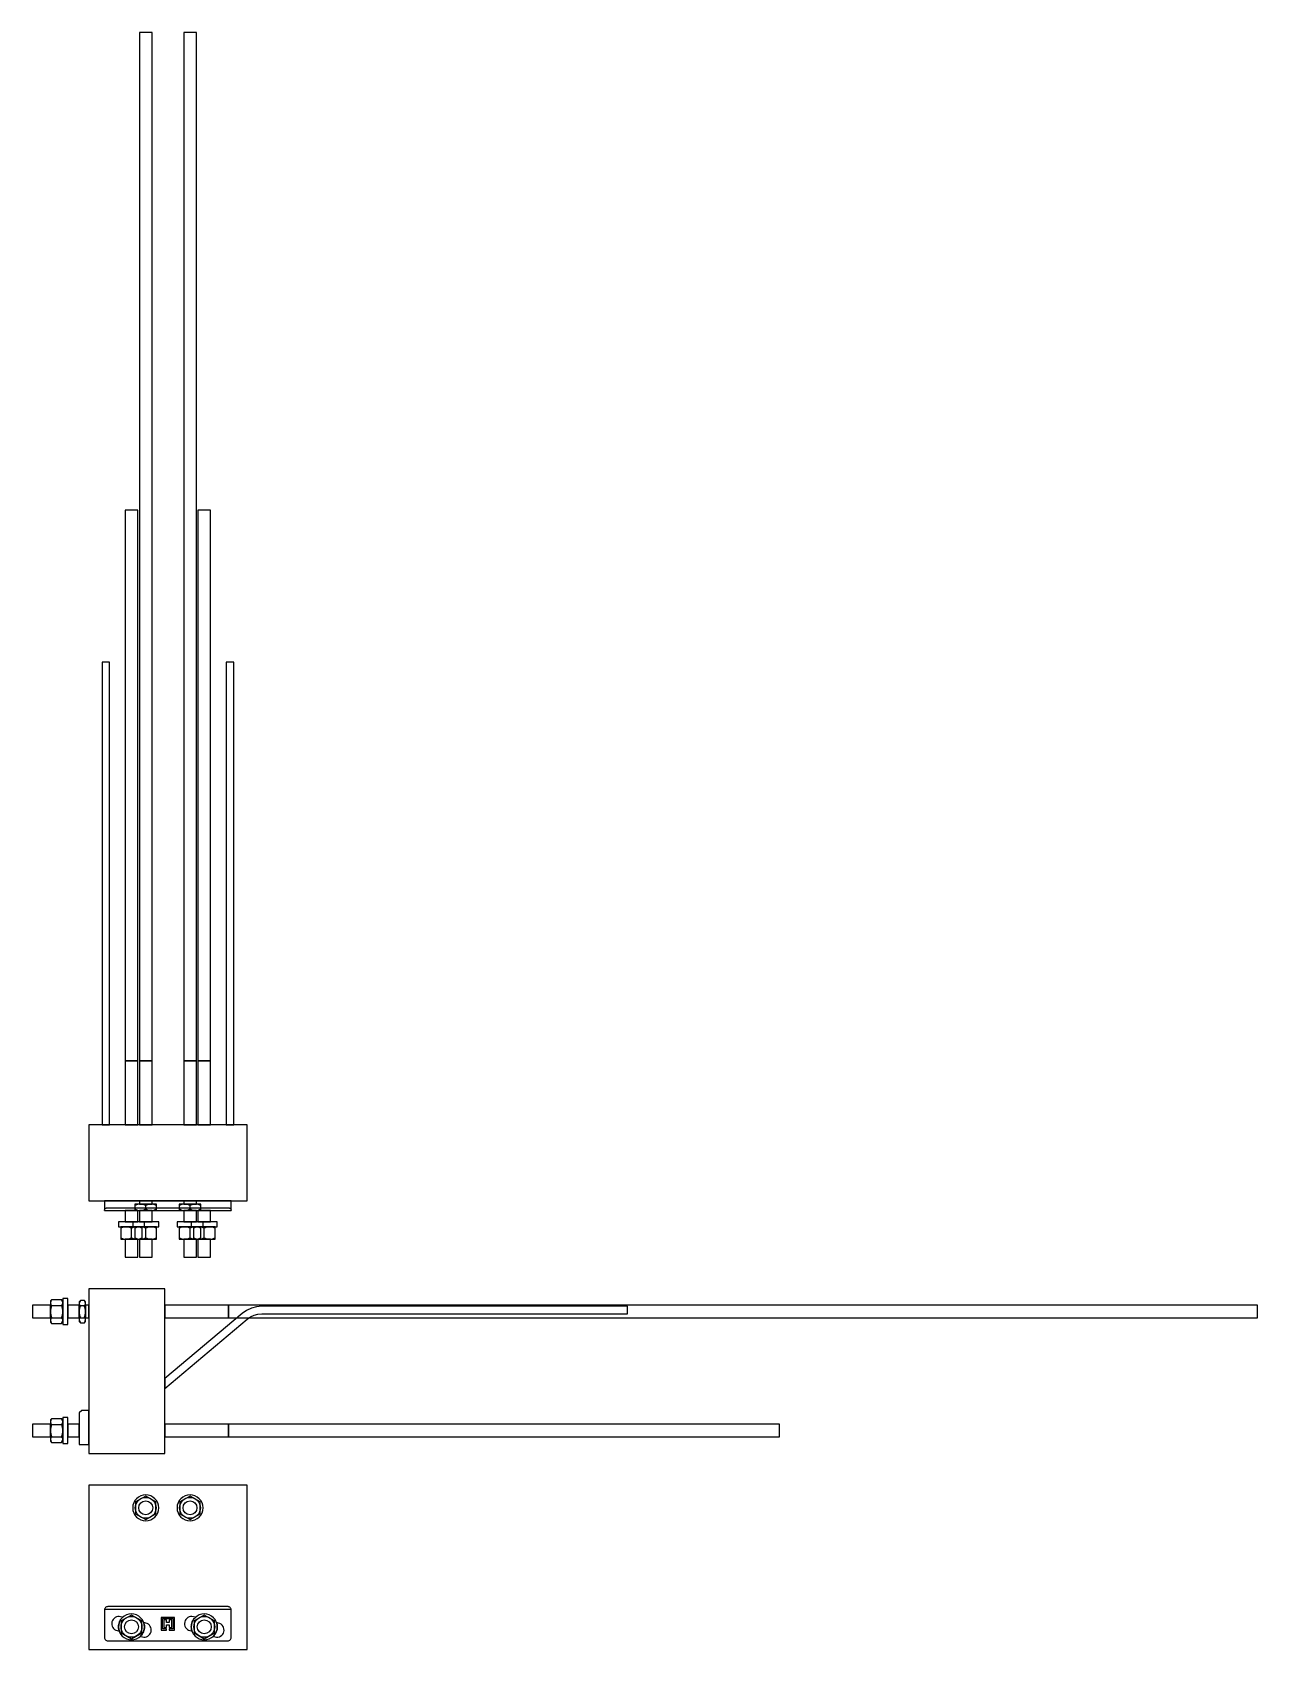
# Model space of a CAD drawing. Extents: x -89 to 1846, y -709 to 1846.
import ezdxf

# ---------------------------------------------------------------- set-up
doc = ezdxf.new("R2010")
doc.units = 0
doc.layers.add('Halfen', color=7, linetype='CONTINUOUS')

msp = doc.modelspace()

# ---------------------------------------------------------------- linework, layer by layer
at = {"layer": 'Halfen', "color": 7}
for p, q in [((90, -15), (90, -5)), ((160, -15), (160, -5)), ((67.5, -60.4), (67.5, -41)), ((90, -60.4), (90, -41)), ((160, -60.4), (160, -41)), ((182.5, -60.4), (182.5, -41)), ((-60.4, -165.185), (-41, -165.185)), ((-15, -165.185), (-5, -165.185)), ((-60.4, -184.815), (-41, -184.815)), ((-15, -184.815), (-5, -184.815)), ((-60.4, -353.185), (-41, -353.185)), ((-60.4, -372.815), (-41, -372.815)), ((25.101, -645), (224.899, -645))]:
    msp.add_line(p, q, dxfattribs=at)
for points in [[(100, 221), (100, 1846), (80, 1846), (80, 221)], [(170, 221), (170, 1846), (150, 1846), (150, 221)], [(77.5, 221), (77.5, 1091), (57.5, 1091), (57.5, 221)], [(192.5, 221), (192.5, 1091), (172.5, 1091), (172.5, 221)], [(21, 851.065), (21, 120), (33, 120), (33, 851.065)], [(217, 851.065), (217, 120), (229, 120), (229, 851.065)], [(57.5, 221), (57.5, 120), (77.5, 120), (77.5, 221)], [(80, 221), (80, 120), (100, 120), (100, 221)], [(150, 221), (150, 120), (170, 120), (170, 221)], [(172.5, 221), (172.5, 120), (192.5, 120), (192.5, 221)], [(0, 0), (250, 0), (250, 120), (0, 120)], [(25, -15), (225, -15), (225, 0), (25, 0)], [(80, 0), (80, -5), (100, -5), (100, 0)], [(150, 0), (150, -5), (170, -5), (170, 0)], [(57.5, -15), (57.5, -33), (77.5, -33), (77.5, -15)], [(73, -15), (107, -15), (107, -5), (73, -5)], [(80, -15), (80, -33), (100, -33), (100, -15)], [(143, -15), (177, -15), (177, -5), (143, -5)], [(150, -15), (150, -33), (170, -33), (170, -15)], [(172.5, -15), (172.5, -33), (192.5, -33), (192.5, -15)], [(47, -41), (88, -41), (88, -33), (47, -33)], [(50.5, -60.4), (84.5, -60.4), (84.5, -41), (50.5, -41)], [(69.5, -41), (110.5, -41), (110.5, -33), (69.5, -33)], [(73, -60.4), (107, -60.4), (107, -41), (73, -41)], [(139.5, -41), (180.5, -41), (180.5, -33), (139.5, -33)], [(143, -60.4), (177, -60.4), (177, -41), (143, -41)], [(162, -41), (203, -41), (203, -33), (162, -33)], [(165.5, -60.4), (199.5, -60.4), (199.5, -41), (165.5, -41)], [(57.5, -60.4), (57.5, -89), (77.5, -89), (77.5, -60.4)], [(80, -60.4), (80, -89), (100, -89), (100, -60.4)], [(150, -60.4), (150, -89), (170, -89), (170, -60.4)], [(172.5, -60.4), (172.5, -89), (192.5, -89), (192.5, -60.4)], [(0, -399), (120, -399), (120, -139), (0, -139)], [(-60.4, -165), (-89, -165), (-89, -185), (-60.4, -185)], [(-58.621, -193.645), (-42.779, -193.645), (-41, -191.866), (-41, -158.134), (-42.779, -156.355), (-58.621, -156.355), (-60.4, -158.134), (-60.4, -191.866)], [(-41, -195.5), (-33, -195.5), (-33, -154.5), (-41, -154.5)], [(-15, -165), (-33, -165), (-33, -185), (-15, -185)], [(-13.098, -192.515), (-6.902, -192.515), (-5, -190.613), (-5, -159.387), (-6.902, -157.485), (-13.098, -157.485), (-15, -159.387), (-15, -190.613)], [(0, -165), (-5, -165), (-5, -185), (0, -185)], [(221, -165), (120, -165), (120, -185), (221, -185)], [(851.065, -166.596), (273.352, -166.596), (265.016, -167.326), (256.935, -169.491), (249.352, -173.027), (242.498, -177.826), (120, -280.614), (120, -296.279), (250.211, -187.019), (255.352, -183.419), (261.039, -180.767), (267.1, -179.143), (273.352, -178.596), (851.065, -178.596)], [(221, -185), (1846, -185), (1846, -165), (221, -165)], [(-15, -385), (0, -385), (0, -331), (-11, -331), (-15, -335)], [(-60.4, -353), (-89, -353), (-89, -373), (-60.4, -373)], [(-58.621, -381.645), (-42.779, -381.645), (-41, -379.866), (-41, -346.134), (-42.779, -344.355), (-58.621, -344.355), (-60.4, -346.134), (-60.4, -379.866)], [(-41, -383.5), (-33, -383.5), (-33, -342.5), (-41, -342.5)], [(-15, -353), (-33, -353), (-33, -373), (-15, -373)], [(221, -353), (120, -353), (120, -373), (221, -373)], [(221, -373), (1091, -373), (1091, -353), (221, -353)], [(0, -709), (250, -709), (250, -449), (0, -449)], [(110.5, -485), (110.106, -481.001), (108.94, -477.155), (107.045, -473.611), (104.496, -470.504), (101.389, -467.955), (97.845, -466.06), (93.999, -464.894), (90, -464.5), (86.001, -464.894), (82.155, -466.06), (78.611, -467.955), (75.504, -470.504), (72.955, -473.611), (71.06, -477.155), (69.894, -481.001), (69.5, -485), (69.894, -488.999), (71.06, -492.845), (72.955, -496.389), (75.504, -499.496), (78.611, -502.045), (82.155, -503.94), (86.001, -505.106), (90, -505.5), (93.999, -505.106), (97.845, -503.94), (101.389, -502.045), (104.496, -499.496), (107.045, -496.389), (108.94, -492.845), (110.106, -488.999)], [(90, -503.645), (106.147, -494.322), (106.147, -475.678), (90, -466.355), (73.853, -475.678), (73.853, -494.322)], [(180.5, -485), (180.106, -481.001), (178.94, -477.155), (177.045, -473.611), (174.496, -470.504), (171.389, -467.955), (167.845, -466.06), (163.999, -464.894), (160, -464.5), (156.001, -464.894), (152.155, -466.06), (148.611, -467.955), (145.504, -470.504), (142.955, -473.611), (141.06, -477.155), (139.894, -481.001), (139.5, -485), (139.894, -488.999), (141.06, -492.845), (142.955, -496.389), (145.504, -499.496), (148.611, -502.045), (152.155, -503.94), (156.001, -505.106), (160, -505.5), (163.999, -505.106), (167.845, -503.94), (171.389, -502.045), (174.496, -499.496), (177.045, -496.389), (178.94, -492.845), (180.106, -488.999)], [(160, -503.645), (176.147, -494.322), (176.147, -475.678), (160, -466.355), (143.853, -475.678), (143.853, -494.322)], [(25, -690), (25.096, -690.975), (25.381, -691.913), (25.843, -692.778), (26.464, -693.536), (27.222, -694.157), (28.087, -694.619), (29.025, -694.904), (30, -695), (220, -695), (220.975, -694.904), (221.913, -694.619), (222.778, -694.157), (223.536, -693.536), (224.157, -692.778), (224.619, -691.913), (224.904, -690.975), (225, -690), (225, -646), (224.904, -645.025), (224.619, -644.087), (224.157, -643.222), (223.536, -642.464), (222.778, -641.843), (221.913, -641.381), (220.975, -641.096), (220, -641), (30, -641), (29.025, -641.096), (28.087, -641.381), (27.222, -641.843), (26.464, -642.464), (25.843, -643.222), (25.381, -644.087), (25.096, -645.025), (25, -646)], [(48.04, -656.763), (45.837, -656.874), (43.698, -657.412), (41.706, -658.357), (39.936, -659.673), (38.457, -661.308), (37.325, -663.201), (36.584, -665.278), (36.263, -667.46), (36.374, -669.663), (36.912, -671.802), (37.857, -673.794), (39.173, -675.564), (40.808, -677.043), (42.701, -678.175), (44.778, -678.916), (48.173, -679.762), (47.883, -678.951), (47.394, -676.999), (47.099, -675.009), (47, -673), (47.099, -670.991), (47.394, -669.001), (47.883, -667.049), (48.56, -665.155), (49.421, -663.336), (50.455, -661.611), (51.653, -659.995), (53.004, -658.504), (53.633, -657.935), (50.222, -657.084)], [(88, -673), (87.606, -669.001), (86.44, -665.155), (84.545, -661.611), (81.996, -658.504), (78.889, -655.955), (75.345, -654.06), (71.499, -652.894), (67.5, -652.5), (63.501, -652.894), (59.655, -654.06), (56.111, -655.955), (53.004, -658.504), (50.455, -661.611), (48.56, -665.155), (47.394, -669.001), (47, -673), (47.394, -676.999), (48.56, -680.845), (50.455, -684.389), (53.004, -687.496), (56.111, -690.045), (59.655, -691.94), (63.501, -693.106), (67.5, -693.5), (71.499, -693.106), (75.345, -691.94), (78.889, -690.045), (81.996, -687.496), (84.545, -684.389), (86.44, -680.845), (87.606, -676.999)], [(67.5, -691.645), (83.647, -682.322), (83.647, -663.678), (67.5, -654.355), (51.353, -663.678), (51.353, -682.322)], [(114.5, -678), (123, -678), (123, -676), (116.5, -676), (116.5, -660), (133.5, -660), (133.5, -676), (127, -676), (127, -678), (135.5, -678), (135.5, -658), (114.5, -658)], [(118.5, -674), (123, -674), (123, -670), (127, -670), (127, -674), (131.5, -674), (131.5, -662), (127, -662), (127, -666), (123, -666), (123, -662), (118.5, -662)], [(163.04, -656.763), (160.837, -656.874), (158.698, -657.412), (156.706, -658.357), (154.936, -659.673), (153.457, -661.308), (152.325, -663.201), (151.584, -665.278), (151.263, -667.46), (151.374, -669.663), (151.912, -671.802), (152.857, -673.794), (154.173, -675.564), (155.808, -677.043), (157.701, -678.175), (159.778, -678.916), (163.173, -679.762), (162.883, -678.951), (162.394, -676.999), (162.099, -675.009), (162, -673), (162.099, -670.991), (162.394, -669.001), (162.883, -667.049), (163.56, -665.155), (164.421, -663.336), (165.455, -661.611), (166.653, -659.995), (168.004, -658.504), (168.633, -657.935), (165.222, -657.084)], [(203, -673), (202.606, -669.001), (201.44, -665.155), (199.545, -661.611), (196.996, -658.504), (193.889, -655.955), (190.345, -654.06), (186.499, -652.894), (182.5, -652.5), (178.501, -652.894), (174.655, -654.06), (171.111, -655.955), (168.004, -658.504), (165.455, -661.611), (163.56, -665.155), (162.394, -669.001), (162, -673), (162.394, -676.999), (163.56, -680.845), (165.455, -684.389), (168.004, -687.496), (171.111, -690.045), (174.655, -691.94), (178.501, -693.106), (182.5, -693.5), (186.499, -693.106), (190.345, -691.94), (193.889, -690.045), (196.996, -687.496), (199.545, -684.389), (201.44, -680.845), (202.606, -676.999)], [(182.5, -691.645), (198.647, -682.322), (198.647, -663.678), (182.5, -654.355), (166.353, -663.678), (166.353, -682.322)], [(86.816, -666.208), (87.117, -667.049), (87.606, -669.001), (87.901, -670.991), (88, -673), (87.901, -675.009), (87.606, -676.999), (87.117, -678.951), (86.44, -680.845), (85.579, -682.664), (84.545, -684.389), (83.347, -686.005), (81.996, -687.496), (81.39, -688.044), (84.778, -688.889), (86.96, -689.21), (89.163, -689.1), (91.302, -688.561), (93.294, -687.616), (95.064, -686.301), (96.543, -684.665), (97.675, -682.772), (98.416, -680.695), (98.737, -678.513), (98.626, -676.31), (98.088, -674.172), (97.143, -672.179), (95.827, -670.409), (94.192, -668.93), (92.299, -667.798), (90.222, -667.057)], [(201.816, -666.208), (202.117, -667.049), (202.606, -669.001), (202.901, -670.991), (203, -673), (202.901, -675.009), (202.606, -676.999), (202.117, -678.951), (201.44, -680.845), (200.579, -682.664), (199.545, -684.389), (198.347, -686.005), (196.996, -687.496), (196.39, -688.044), (199.778, -688.889), (201.96, -689.21), (204.163, -689.1), (206.302, -688.561), (208.294, -687.616), (210.064, -686.301), (211.543, -684.665), (212.675, -682.772), (213.416, -680.695), (213.737, -678.513), (213.626, -676.31), (213.088, -674.172), (212.143, -672.179), (210.827, -670.409), (209.192, -668.93), (207.299, -667.798), (205.222, -667.057)]]:
    msp.add_lwpolyline(points, close=True, dxfattribs=at)
msp.add_lwpolyline([(25, -15), (25.077, -14.22), (25.304, -13.469), (25.674, -12.778), (26.172, -12.172), (26.778, -11.674), (27.469, -11.304), (28.22, -11.077), (29, -11), (221, -11), (221.78, -11.077), (222.531, -11.304), (223.222, -11.674), (223.828, -12.172), (224.326, -12.778), (224.696, -13.469), (224.923, -14.22), (225, -15)], dxfattribs=at)
for centre, radius in [((90, -485), 16.5), ((90, -485), 11), ((160, -485), 16.5), ((160, -485), 11), ((67.5, -673), 16.5), ((67.5, -673), 11), ((182.5, -673), 16.5), ((182.5, -673), 11)]:
    msp.add_circle(centre, radius, dxfattribs=at)
for centre, radius, start, end in [((81.5, -22.515), 17.515, 60.967979, 119.032021), ((81.5, 2.515), 17.515, 240.967987, 299.032013), ((98.5, -22.515), 17.515, 60.967979, 119.032021), ((98.5, 2.515), 17.515, 240.967987, 299.032013), ((151.5, -22.515), 17.515, 60.967979, 119.032021), ((151.5, 2.515), 17.515, 240.967987, 299.032013), ((168.5, -22.515), 17.515, 60.967979, 119.032021), ((168.5, 2.515), 17.515, 240.967987, 299.032013), ((59, -59.645), 18.645, 62.878025, 117.121971), ((76, -59.645), 18.645, 62.878025, 117.121971), ((81.5, -59.645), 18.645, 62.878025, 117.121971), ((98.5, -59.645), 18.645, 62.878025, 117.121971), ((151.5, -59.645), 18.645, 62.878025, 117.121971), ((168.5, -59.645), 18.645, 62.878025, 117.121971), ((174, -59.645), 18.645, 62.878025, 117.121971), ((191, -59.645), 18.645, 62.878025, 117.121971), ((59, -41.755), 18.645, 242.878021, 297.121979), ((76, -41.755), 18.645, 242.878021, 297.121979), ((81.5, -41.755), 18.645, 242.878021, 297.121979), ((98.5, -41.755), 18.645, 242.878021, 297.121979), ((151.5, -41.755), 18.645, 242.878021, 297.121979), ((168.5, -41.755), 18.645, 242.878021, 297.121979), ((174, -41.755), 18.645, 242.878021, 297.121979), ((191, -41.755), 18.645, 242.878021, 297.121979), ((-52.741, -161.262), 7.659, 140.152039, 219.847961), ((-32.432, -175), 27.968, 159.455093, 200.544907), ((-48.659, -161.262), 7.659, -39.847961, 39.847961), ((-68.968, -175), 27.968, -20.544922, 20.544909), ((-7.719, -162.392), 7.281, 137.625839, 222.374161), ((11.272, -175), 26.272, 158.063248, 201.936752), ((-12.281, -162.392), 7.281, -42.374176, 42.374165), ((-31.272, -175), 26.272, -21.936737, 21.936749), ((-52.741, -188.738), 7.659, 140.152039, 219.847961), ((-48.659, -188.738), 7.659, -39.847961, 39.847961), ((-7.719, -187.608), 7.281, 137.625839, 222.374161), ((-12.281, -187.608), 7.281, -42.374176, 42.374165), ((-52.741, -349.262), 7.659, 140.152039, 219.847961), ((-32.432, -363), 27.968, 159.455093, 200.544907), ((-48.659, -349.262), 7.659, -39.847961, 39.847961), ((-68.968, -363), 27.968, -20.544922, 20.544909), ((-52.741, -376.738), 7.659, 140.152039, 219.847961), ((-48.659, -376.738), 7.659, -39.847961, 39.847961)]:
    msp.add_arc(centre, radius, start, end, dxfattribs=at)

doc.saveas('drawing.dxf')
